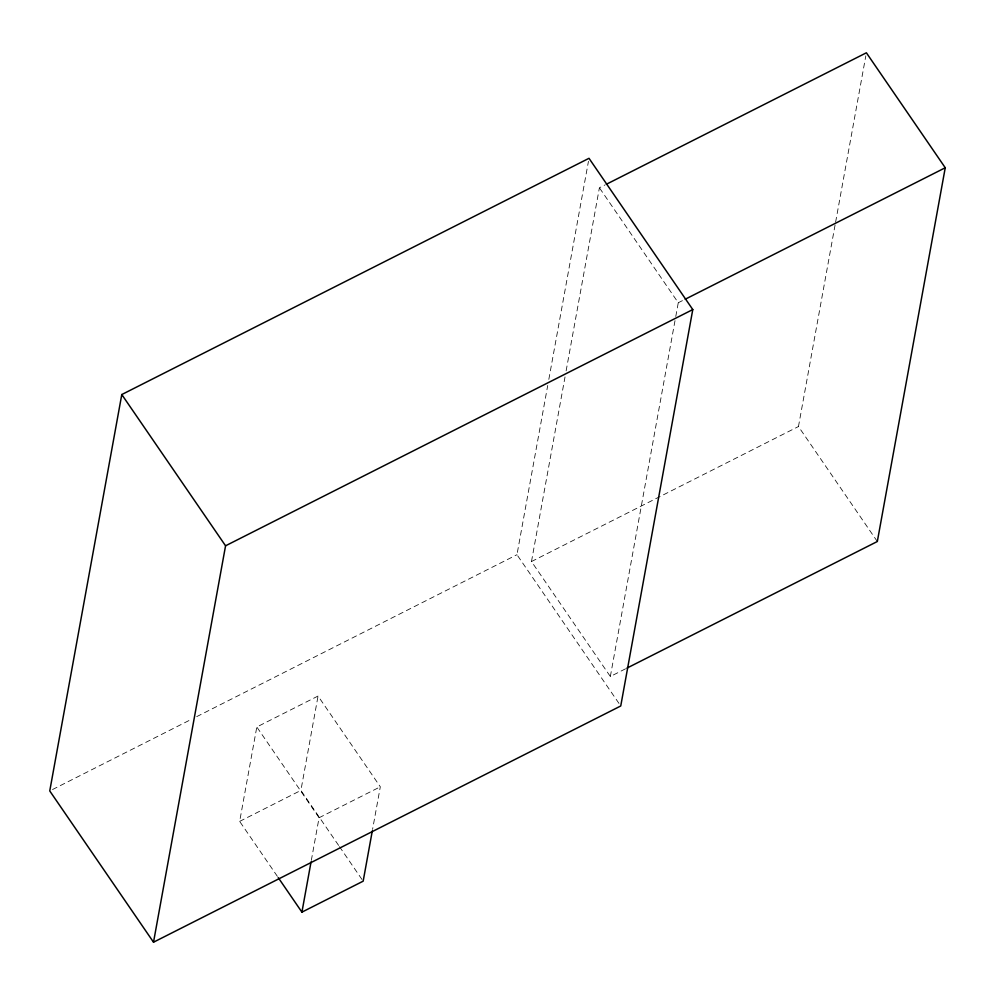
<?xml version="1.0" encoding="UTF-8"?>
<svg xmlns="http://www.w3.org/2000/svg" width="995" height="995" viewBox="0 0 995 995"><rect width="100%" height="100%" fill="white"/><g stroke="black" fill="none" stroke-linecap="round" stroke-linejoin="round"><path stroke-width="0.75" stroke-dasharray="4.97 3.73" d="M277.369 876.346L239.658 821.385L256.809 726.997L318.052 696.04L380.314 786.796L372.565 829.42M338.599 845.377L300.9 790.416L318.052 696.04M311.323 860.376L319.072 817.753L256.809 726.997M618.977 703.415L516.965 554.712L547.723 385.475M548.83 379.381L588.455 161.352M625.556 668.802L610.345 676.5L531.479 561.541L565.023 376.943M566.13 370.849L599.4 187.781L604.935 184.983M610.345 676.5L675.493 318.002M675.779 316.472L678.267 302.741L599.4 187.781M877.329 541.504L798.463 426.544L835.327 223.651M835.613 222.134L865.824 55.844M678.267 302.741L682.421 300.652M52.524 789.545L191.164 719.447M196.711 716.636L516.965 554.712M531.479 561.541L798.463 426.544M239.658 821.385L300.9 790.416M319.072 817.753L380.314 786.796M339.482 846.658L362.279 879.891"/><path stroke-width="1.49" d="M121.788 394.542L49.75 790.938L153.516 942.203L620.743 705.977L692.781 309.569L589.003 158.304L121.788 394.542L225.566 545.795L153.516 942.203M372.292 830.937L363.163 881.172L301.92 912.141L311.049 861.906M606.316 184.286L866.384 52.797L945.25 167.757L877.329 541.504L626.949 668.105M685.182 299.246L945.25 167.757M225.566 545.795L692.781 309.569M278.239 877.627L301.92 912.141"/></g></svg>
